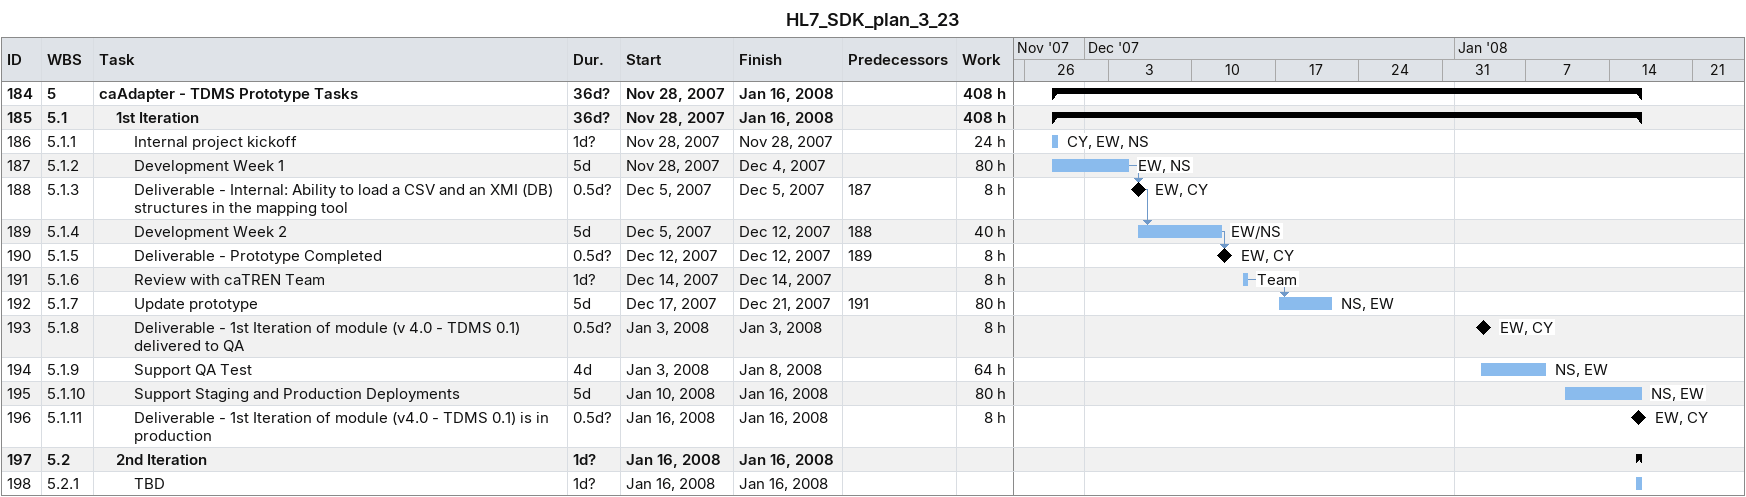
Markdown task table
HL7_SDK_plan_3_23

| ID | WBS | Task | Duration | Start | Finish | Predecessors | Resources | Work (h) |
|---|---|---|---|---|---|---|---|---|
| 184 | 5 | **caAdapter - TDMS Prototype Tasks** | 36d? | 2007-11-28 | 2008-01-16 |  |  | 408 |
| 185 | 5.1 | **1st Iteration** | 36d? | 2007-11-28 | 2008-01-16 |  |  | 408 |
| 186 | 5.1.1 | Internal project kickoff | 1d? | 2007-11-28 | 2007-11-28 |  | CY, EW, NS | 24 |
| 187 | 5.1.2 | Development Week 1 | 5d | 2007-11-28 | 2007-12-04 |  | EW, NS | 80 |
| 188 | 5.1.3 | Deliverable - Internal: Ability to load a CSV and an XMI (DB) structures in the mapping tool | 0.5d? | 2007-12-05 | 2007-12-05 | 187 | EW, CY | 8 |
| 189 | 5.1.4 | Development Week 2 | 5d | 2007-12-05 | 2007-12-12 | 188 | EW/NS | 40 |
| 190 | 5.1.5 | Deliverable - Prototype Completed | 0.5d? | 2007-12-12 | 2007-12-12 | 189 | EW, CY | 8 |
| 191 | 5.1.6 | Review with caTREN Team | 1d? | 2007-12-14 | 2007-12-14 |  | Team | 8 |
| 192 | 5.1.7 | Update prototype | 5d | 2007-12-17 | 2007-12-21 | 191 | NS, EW | 80 |
| 193 | 5.1.8 | Deliverable - 1st Iteration of module (v 4.0 - TDMS 0.1) delivered to QA | 0.5d? | 2008-01-03 | 2008-01-03 |  | EW, CY | 8 |
| 194 | 5.1.9 | Support QA Test | 4d | 2008-01-03 | 2008-01-08 |  | NS, EW | 64 |
| 195 | 5.1.10 | Support Staging and Production Deployments | 5d | 2008-01-10 | 2008-01-16 |  | NS, EW | 80 |
| 196 | 5.1.11 | Deliverable - 1st Iteration of module (v4.0 - TDMS 0.1) is in production | 0.5d? | 2008-01-16 | 2008-01-16 |  | EW, CY | 8 |
| 197 | 5.2 | **2nd Iteration** | 1d? | 2008-01-16 | 2008-01-16 |  |  |  |
| 198 | 5.2.1 | TBD | 1d? | 2008-01-16 | 2008-01-16 |  |  |  |
